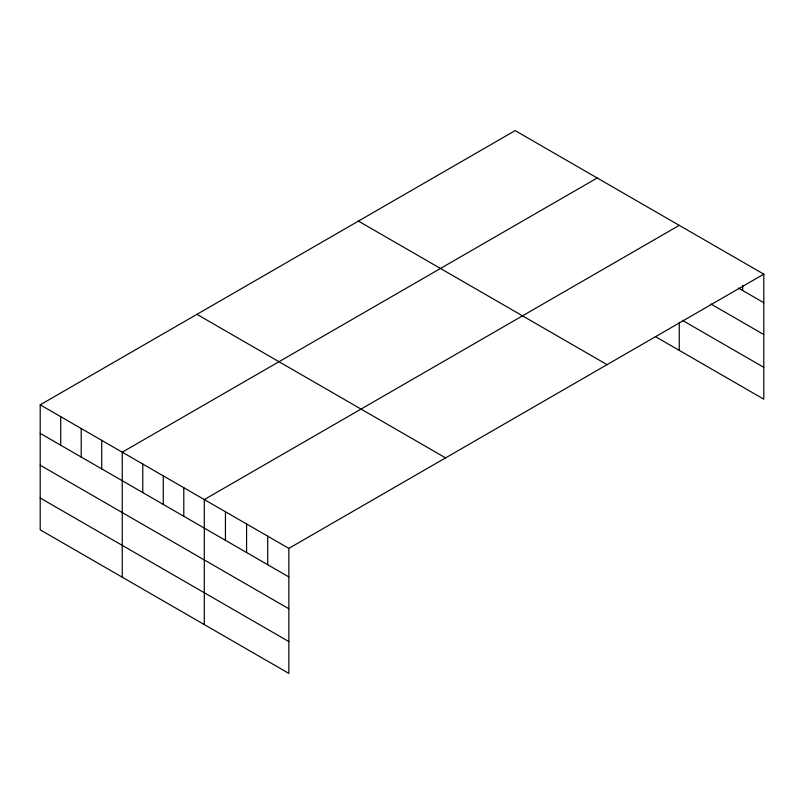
<?xml version="1.0" encoding="UTF-8"?>
<svg xmlns="http://www.w3.org/2000/svg" width="804" height="804" viewBox="0 0 804 804"><rect width="100%" height="100%" fill="white"/><g stroke="black" fill="none" stroke-linecap="round" stroke-linejoin="round"><path stroke-width="1.21" d="M40.2 404.824L288.847 548.378L288.847 673.39L40.2 529.836L40.2 404.824L515.153 130.61L763.8 274.164L763.8 399.176L655.511 336.655M597.211 177.985L122.258 452.19L122.258 577.212M679.259 225.351L204.306 499.565L204.306 624.577M288.847 548.378L763.8 274.164M738.434 288.073L763.8 302.716M710.967 304.043L763.8 334.544M682.435 320.364L763.8 367.348M358.423 221.1L607.07 364.654M196.93 314.334L445.577 457.888M40.2 433.366L288.847 576.92M40.2 465.204L288.847 608.759M40.2 497.998L288.847 641.562M742.665 285.551L742.665 290.515M679.259 322.213L679.259 350.373M267.712 536.178L267.712 564.72M246.577 523.967L246.577 552.519M225.442 511.766L225.442 540.318M183.794 487.726L183.794 516.269M163.282 475.878L163.282 504.43M142.77 464.039L142.77 492.591M101.736 440.351L101.736 468.903M81.224 428.512L81.224 457.054M60.712 416.663L60.712 445.215"/></g></svg>
